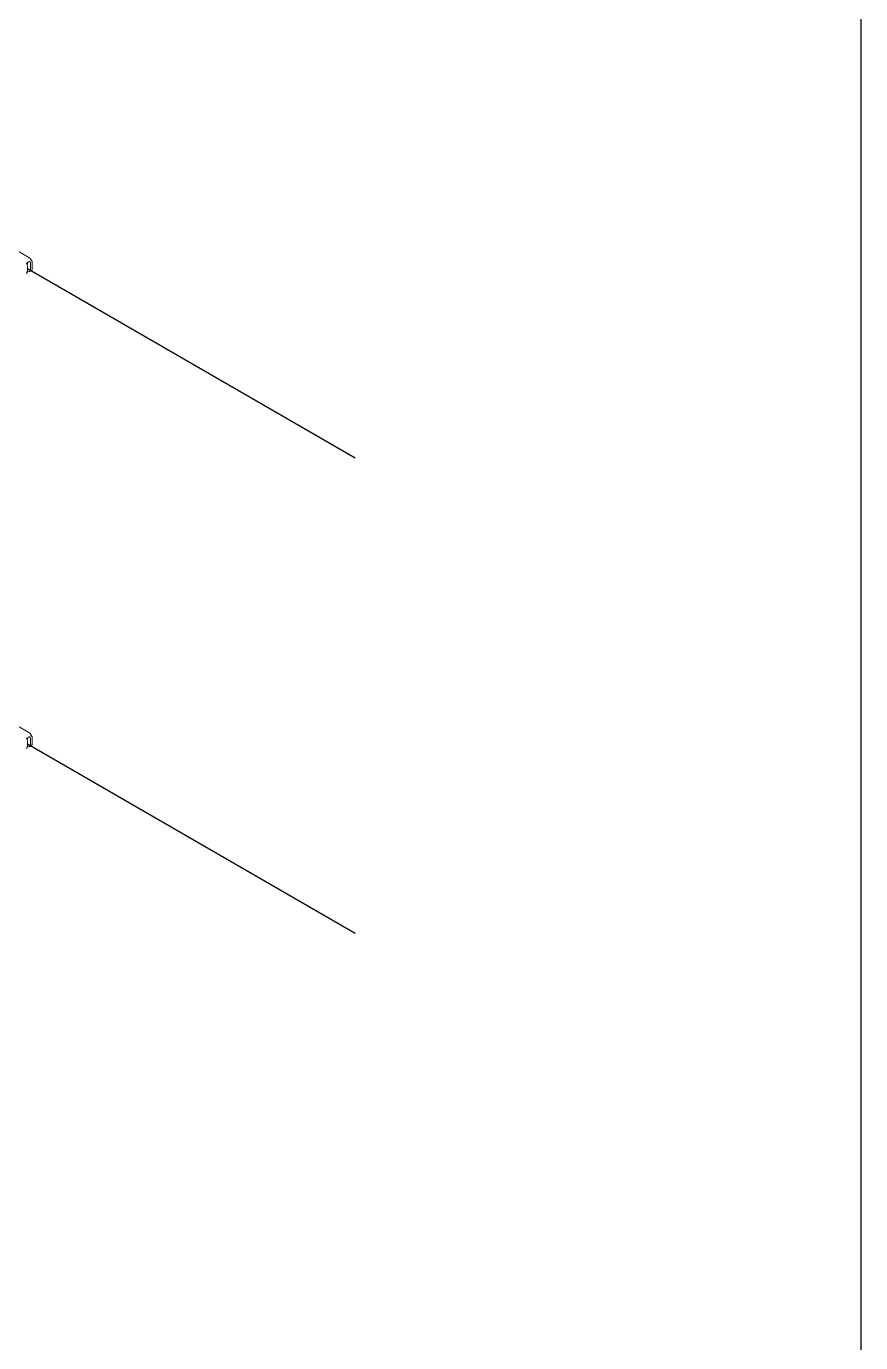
# Model space of a CAD drawing. Header units: millimetres. Extents: x 1804 to 3757, y 2643 to 7323.
# Drawn here: x 2189.41 to 2210.13, y 3175.65 to 3208.33 of the extents above; entities that cross this region are included whole.
import ezdxf

# ---------------------------------------------------------------- set-up
doc = ezdxf.new("R2010")
doc.units = ezdxf.units.MM
doc.layers.add('Conduct', color=1, linetype='Continuous', lineweight=30)

msp = doc.modelspace()

# ---------------------------------------------------------------- linework, layer by layer
at = {"linetype": 'Continuous', "lineweight": 0, "extrusion": (-1.11022e-16, 0.816497, 0.57735)}
for p, q in [((2189.474, 3202.59), (2189.19, 3202.754)), ((2189.417, 3202.446), (2189.498, 3202.493)), ((2189.423, 3202.449), (2189.435, 3202.441)), ((2189.435, 3202.456), (2189.435, 3202.42)), ((2189.558, 3202.319), (2189.558, 3202.446)), ((2189.435, 3202.248), (2189.435, 3202.375)), ((2189.491, 3202.239), (2189.532, 3202.262)), ((2189.517, 3202.422), (2189.517, 3202.295)), ((2189.474, 3190.795), (2189.19, 3190.959)), ((2189.417, 3190.651), (2189.498, 3190.698)), ((2189.423, 3190.655), (2189.435, 3190.646)), ((2189.435, 3190.662), (2189.435, 3190.626)), ((2189.435, 3190.453), (2189.435, 3190.58)), ((2189.491, 3190.444), (2189.532, 3190.468)), ((2189.517, 3190.627), (2189.517, 3190.5)), ((2189.558, 3190.524), (2189.558, 3190.651))]:
    msp.add_line(p, q, dxfattribs=at)
msp.add_lwpolyline([(2210.125, 3103.148), (2151.211, 3103.148), (2151.211, 3216.498), (2210.125, 3216.498)], close=True)
at = {"linetype": 'Continuous', "lineweight": 0}
for centre, major_axis, start_param, end_param in [((2189.352, 3202.423), (-0.059, 0.102), 3.926991, 4.603393), ((2189.474, 3202.494), (-0.059, 0.102), 3.926991, 5.497787), ((2189.434, 3202.47), (0.059, -0.102), 0.785398, 1.4618), ((2189.348, 3202.298), (0.061, -0.106), 0, 0.785398), ((2189.417, 3202.437), (0.0133, -0.0231), 6.201045, 6.781951), ((2189.43, 3202.345), (0.061, -0.106), 5.555005, 7.068583), ((2189.471, 3202.369), (0.061, -0.106), 0, 0.785398), ((2189.474, 3190.699), (-0.059, 0.102), 3.926991, 5.497787), ((2189.434, 3190.676), (0.059, -0.102), 0.785398, 1.4618), ((2189.348, 3190.503), (0.061, -0.106), 0, 0.785398), ((2189.352, 3190.628), (-0.059, 0.102), 3.926991, 4.603393), ((2189.417, 3190.642), (0.0133, -0.0231), 6.201045, 6.781951), ((2189.43, 3190.551), (0.061, -0.106), 5.555005, 7.068583), ((2189.471, 3190.574), (0.061, -0.106), 0, 0.785398)]:
    msp.add_ellipse(centre, major_axis=major_axis, ratio=0.57735, start_param=start_param, end_param=end_param, dxfattribs=at)
at = {"layer": 'Conduct', "extrusion": (-1.11022e-16, 0.816497, 0.57735)}
for p, q in [((2189.435, 3202.311), (2197.575, 3197.612)), ((2189.435, 3190.517), (2197.575, 3185.817))]:
    msp.add_line(p, q, dxfattribs=at)

doc.saveas('drawing.dxf')
